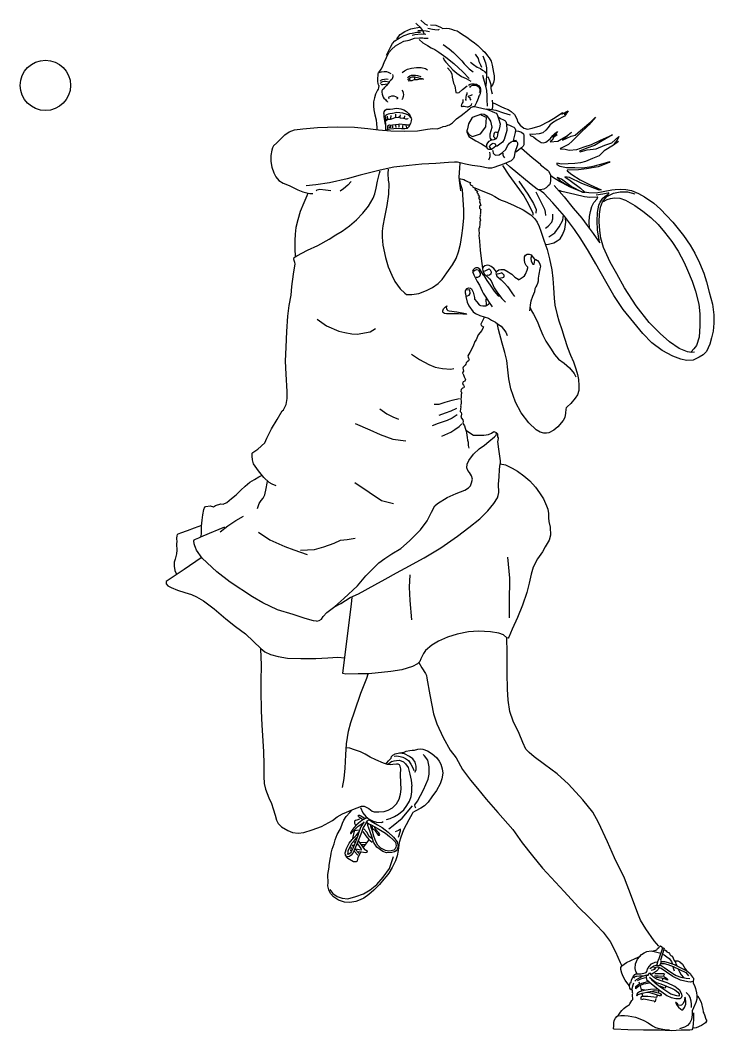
# Model space of a CAD drawing. Header units: millimetres. Extents: x -914 to 118, y 2 to 1506.
import ezdxf

# ---------------------------------------------------------------- set-up
doc = ezdxf.new("R2010")
doc.units = ezdxf.units.MM
doc.layers.add('ceco.net 122', color=7, linetype='Continuous')

msp = doc.modelspace()

# ---------------------------------------------------------------- linework, layer by layer
at = {"layer": 'ceco.net 122'}
msp.add_line((-338.9, 1344.7), (-337.6, 1345), dxfattribs=at)
for points in [[(-317.7, 1505.6), (-311.7, 1500.4), (-307.8, 1498.3)], [(-353.8, 1477.9), (-348.4, 1484.1), (-341.8, 1488.6), (-337.2, 1490.8), (-332.6, 1492.8), (-327.7, 1493.8), (-322.3, 1494.7), (-319.3, 1495.1)], [(-312.7, 1485.5), (-314.9, 1490.4), (-318, 1494.3), (-324.5, 1500.2), (-325, 1501)], [(-322.4, 1490.3), (-314.8, 1490.3), (-310, 1489.7), (-305.1, 1488.8)], [(-307.3, 1493.7), (-300.3, 1492.4), (-296.8, 1491.6), (-291.9, 1491.5), (-290.1, 1492.3)], [(-303.5, 1498.8), (-295.7, 1498.4), (-292.2, 1496.9), (-288.5, 1495), (-284.9, 1493.1), (-279.5, 1493.7), (-275.8, 1493.4), (-272, 1492.1), (-268, 1490.8), (-263.9, 1489.7), (-261, 1487.7), (-257.1, 1485.4), (-249.5, 1480.3), (-242.9, 1475.3), (-238.2, 1471.9), (-233.2, 1467.7), (-228.5, 1463.4), (-225.6, 1460.4), (-222.4, 1458), (-218.6, 1452.6), (-216.1, 1449.4), (-213, 1444.4), (-211.8, 1438.7), (-209.8, 1428), (-208.7, 1422.7), (-208.6, 1417.5), (-209.7, 1413.1), (-211.9, 1408), (-213.1, 1406.4)], [(-380.7, 1427.4), (-379.1, 1429.9), (-377, 1432.5), (-374.9, 1436.3), (-372.3, 1442.6), (-368.9, 1450), (-365.4, 1457.7), (-361.4, 1462.2), (-355.7, 1467.6), (-348.6, 1471.6), (-343, 1474.4), (-335, 1476), (-327.4, 1479.1), (-319.8, 1479.5), (-315, 1479.3), (-312.8, 1478.7), (-307.1, 1478.7)], [(-368.9, 1453.8), (-365.7, 1460.5), (-362.8, 1465.7), (-360, 1470.8), (-356.4, 1475.1), (-349.9, 1479), (-342.9, 1482.9), (-334.1, 1485.8), (-330.9, 1486.5), (-323.9, 1487.6), (-318.5, 1487.6)], [(-310.5, 1484.2), (-317.6, 1484.6), (-326.6, 1483.6), (-330.9, 1482.6)], [(-320.5, 1477), (-314.8, 1472), (-307.8, 1467.9), (-302.7, 1464.7), (-297.1, 1462), (-291.2, 1458), (-280.8, 1450.5), (-268.8, 1441.1), (-255.5, 1428.7), (-245.8, 1418.7)], [(-284.5, 1469.5), (-275.5, 1463), (-269.3, 1457.6), (-263.1, 1451.7), (-257, 1445.3), (-253.3, 1440.5), (-246, 1433.1), (-240.1, 1429)], [(-284.5, 1450.1), (-283, 1446), (-280.7, 1442.9), (-274.7, 1436.7), (-270.3, 1431.7), (-264.5, 1426.7), (-257.3, 1422), (-250.5, 1418.7), (-243.2, 1415.1)], [(-237.2, 1455.2), (-232.7, 1448.8), (-231.4, 1444), (-229, 1439.1), (-227.4, 1435.6)], [(-225.4, 1452.8), (-221.8, 1442.4), (-220.3, 1434.7), (-220, 1425), (-220.7, 1414.4), (-220.9, 1407.4)], [(-362.2, 1425.6), (-365.8, 1428), (-368.5, 1428.9), (-372.3, 1428.9), (-376.9, 1428.1), (-380.2, 1427.3)], [(-345.5, 1428), (-342.4, 1430.4), (-337.9, 1432.7), (-331.8, 1434.1), (-324.2, 1435.2), (-317.5, 1435), (-311.1, 1433.6), (-307.7, 1431.8)], [(-278.1, 1434.7), (-274.1, 1430.4), (-271.8, 1425.8), (-271, 1420.9), (-269.3, 1412), (-267.4, 1407.7), (-265.6, 1398.2), (-263, 1397.3), (-260.7, 1398), (-256, 1402.4), (-248.8, 1407.7)], [(-243.9, 1442.9), (-239.4, 1439.8), (-234.2, 1435.8), (-229.1, 1433.6), (-225.9, 1431.4), (-222.4, 1429.1), (-221.7, 1426.9)], [(-380.3, 1408.5), (-380.9, 1409.4), (-381.4, 1411.2), (-381.9, 1414.6), (-381.8, 1419.4), (-381.4, 1423.5), (-381.3, 1424.8), (-381.3, 1426.2), (-380.7, 1427.4)], [(-378.2, 1414.7), (-376.4, 1416.7), (-374.9, 1417.4), (-372, 1417.9), (-368.5, 1418.1), (-366.4, 1417.9)], [(-377.9, 1411.2), (-377.4, 1412.2), (-376.6, 1413.3), (-375.7, 1414.1), (-374.4, 1414.6), (-372.4, 1414.9), (-370.6, 1414.7), (-368, 1414.2), (-365.6, 1413.7)], [(-360, 1424.6), (-359.5, 1422.6), (-359.5, 1421.4), (-359.8, 1419.9), (-361.2, 1417.4), (-362.9, 1415.9), (-364.8, 1414), (-365.2, 1413.2), (-366.7, 1411.3), (-369.7, 1408), (-372, 1405.3), (-374.1, 1403.2), (-374.9, 1402.3), (-375.9, 1400.4), (-376.1, 1398.4), (-375.4, 1395.3), (-373.9, 1391), (-372.9, 1389.7), (-370.4, 1387.5), (-369.4, 1386.3), (-368, 1385.1), (-367.3, 1384.3), (-367.4, 1383.7)], [(-337.5, 1420.2), (-336.2, 1421.5), (-334, 1422.8), (-331.7, 1423.6), (-329.4, 1424), (-325.7, 1423.9), (-322.9, 1423.3), (-317.7, 1421.6)], [(-337.3, 1416.4), (-335.6, 1418.5), (-334.1, 1419.6), (-332.2, 1420.6), (-330.7, 1421.1), (-329, 1421.3), (-327.3, 1421.3), (-325.5, 1420.9), (-323, 1420.4), (-320.9, 1419.8), (-318.5, 1419.3), (-315.7, 1418.6), (-313.8, 1417.8)], [(-336.9, 1415.4), (-334.5, 1415.8), (-332.2, 1415.7), (-330.6, 1416.1), (-328.7, 1416.7), (-327, 1417.2), (-324.6, 1417.3), (-322.7, 1417.5), (-318.7, 1418.1), (-316.1, 1418.3)], [(-334.5, 1418.9), (-334.5, 1417.5), (-334.4, 1416.7), (-334.1, 1416.3)], [(-326.8, 1417.6), (-326.7, 1418.6), (-326.7, 1419.5), (-327, 1420.7), (-327.2, 1421.1)], [(-226.3, 1423.6), (-222.2, 1409.6), (-220.2, 1400.9), (-219.6, 1393.3), (-219.4, 1387.8), (-219.3, 1377.6)], [(-218.3, 1422), (-215.5, 1415.8), (-213.7, 1409.7), (-213.5, 1404.1), (-212.7, 1399.6), (-211.9, 1395.8)], [(-380.3, 1408.5), (-381, 1405), (-381.3, 1403.1), (-382.4, 1401.3), (-385.3, 1395.6), (-386.9, 1389.9), (-388.1, 1384), (-388.5, 1377.7), (-387.8, 1372), (-386.1, 1365), (-384.4, 1357.2), (-383.8, 1351.3), (-383.5, 1345.7), (-383.6, 1341.8)], [(-377.4, 1410.2), (-376.4, 1409.9), (-374.6, 1409.8), (-370.9, 1410.2), (-367.7, 1410.8)], [(-346.1, 1401.3), (-344.9, 1399.5), (-344.4, 1397.1), (-343.9, 1394.8), (-344, 1391.9), (-344.6, 1390.4), (-345.3, 1388.7), (-346.4, 1387.8)], [(-246.9, 1409.1), (-244.2, 1410.4), (-242.2, 1410.9), (-238.4, 1411), (-234.9, 1410.4), (-232, 1408.6), (-229.7, 1405.5), (-229, 1402.9), (-229, 1399.9), (-229.7, 1396.1), (-230.7, 1394), (-231.3, 1392.4), (-232.4, 1389.2), (-233.4, 1386.8), (-235, 1383), (-237.5, 1378.1), (-238.1, 1377)], [(-244.9, 1405.5), (-243.7, 1407.1), (-242.7, 1407.9), (-241.8, 1408.4), (-240.3, 1408.9), (-239.3, 1409.1), (-238.3, 1409.1), (-236.1, 1409), (-234.1, 1408), (-232.6, 1407.1), (-231, 1405.3), (-230.5, 1403.8), (-230.2, 1402.1), (-230.2, 1399.4), (-230.3, 1398.4), (-230.8, 1397.4)], [(-364.9, 1388.7), (-365.5, 1390.1), (-365.4, 1390.7), (-364.9, 1391.7), (-363.4, 1392.2), (-361, 1392.8), (-358.2, 1392.8), (-355.4, 1392.1), (-353.6, 1391.2), (-352.5, 1390.4), (-352.5, 1389.2), (-353.3, 1388.6), (-354, 1388.3)], [(-255.4, 1387.7), (-255.4, 1385.9), (-255.4, 1383.8), (-256.4, 1381.9), (-257.5, 1380.3), (-258, 1378.3), (-257.8, 1377.5), (-257, 1377), (-256.1, 1377.3), (-255.2, 1377.5), (-253.2, 1377.6), (-251.6, 1377.2), (-248.8, 1376.6), (-247.4, 1376.9), (-246.6, 1377.1), (-245, 1377.9), (-243.7, 1378.9), (-242.6, 1379.8), (-241.8, 1381.5)], [(-249.9, 1385.9), (-250.8, 1387.4), (-250.6, 1389.4), (-250.5, 1391.2), (-249.9, 1393.8), (-249.1, 1395.6), (-248.7, 1397.9)], [(-247.8, 1392.8), (-246.2, 1391.3), (-245.1, 1390.4), (-244.7, 1389.2), (-244.7, 1388.6), (-243.4, 1386.6)], [(-245.5, 1393.7), (-244.3, 1393.5), (-243.1, 1394.2), (-241.1, 1394.9)], [(-211.9, 1386.6), (-211.2, 1380.5), (-211.3, 1377.4), (-211.9, 1373.6), (-212.2, 1373)], [(-372.7, 1366.8), (-372.4, 1369.4), (-371.2, 1371.5), (-369.1, 1373), (-366.9, 1373.2), (-363.4, 1373.2), (-359.5, 1373.6), (-354.8, 1374.6), (-350.5, 1374.4), (-347.6, 1373.6), (-343.3, 1372), (-339.1, 1369.7), (-336, 1366.7), (-333.9, 1363.2), (-332.2, 1360.5)], [(-370.9, 1361.7), (-370, 1364.2), (-368.6, 1365.4), (-366.1, 1366.5), (-363.8, 1367), (-360.1, 1367.2), (-357.5, 1367.9), (-353.7, 1368.6), (-349.3, 1368.2), (-345.4, 1367.7), (-340.1, 1366.5), (-336.7, 1364.6), (-335.3, 1363.3), (-333.2, 1360.7), (-332.3, 1359.7), (-331.8, 1358.7), (-332.1, 1355.8), (-333.4, 1351.8), (-336.2, 1346.6), (-337.6, 1345)], [(-277.1, 1349.5), (-275.3, 1350.1), (-270.9, 1352.8), (-264.7, 1358.6), (-257.8, 1363.8), (-253.4, 1367.1), (-248.5, 1371), (-244.6, 1374.7), (-243.2, 1375.6), (-240.2, 1377), (-237.7, 1377), (-235.3, 1376.6), (-224.9, 1374.1), (-220.3, 1373), (-216, 1371.8), (-211.8, 1369.8), (-208.1, 1368.4), (-205.8, 1367.1), (-204.1, 1365.1), (-202.2, 1359.2), (-200, 1351.4), (-200.3, 1347.9), (-201.4, 1343.3), (-203.2, 1338.1), (-204.2, 1331.8), (-205.7, 1329.2), (-209.3, 1327.4), (-211.7, 1327.1), (-213.1, 1327.9), (-214.4, 1329.5), (-214.7, 1331.6), (-214.5, 1336.3), (-211.8, 1346.3), (-213.6, 1355.4), (-216.4, 1359.9), (-218.8, 1362.3), (-223.5, 1365.3), (-227.8, 1365.9), (-241.5, 1361), (-246.9, 1351.3), (-248.6, 1343.7), (-249.4, 1341), (-249.4, 1339.4), (-246.2, 1332.5), (-236.1, 1326.3), (-227.8, 1321.8), (-219.6, 1316.8)], [(-220.1, 1373.6), (-215, 1373.4), (-206, 1371.8), (-194.8, 1367.8), (-185.1, 1364.7)], [(-211.2, 1383.2), (-205.5, 1380.7), (-198.6, 1377.3), (-193.1, 1374.9), (-188, 1372.7), (-183.4, 1369.5), (-178.5, 1365.2), (-175.2, 1359), (-173.4, 1354.1), (-169.8, 1349.3), (-164.7, 1345.1), (-158.9, 1343.4), (-152.3, 1344.7), (-140.2, 1348.6), (-127.9, 1354.9), (-118, 1360.9), (-106.9, 1368), (-108.2, 1365.9), (-98.5, 1370.8), (-100.7, 1367.9), (-104.4, 1366), (-103.2, 1365.9), (-101.1, 1366.7), (-104.1, 1363), (-115.6, 1356.8), (-121.9, 1352.8), (-125.8, 1349.4), (-128.4, 1346.1), (-132, 1342), (-136.5, 1338.2), (-141.7, 1336.3), (-151.3, 1335.4), (-155.7, 1335.8), (-155, 1334.2), (-150.2, 1332), (-146.4, 1328.4), (-141.8, 1325.8), (-138.5, 1323.8), (-135.4, 1323.3), (-131.9, 1324.2), (-125.2, 1329.2), (-121.6, 1333.9), (-118.2, 1336.9), (-114.4, 1339.8), (-119.2, 1333.7), (-121.3, 1331.5), (-115.1, 1334.8), (-119.8, 1331.7), (-122.5, 1327.3), (-124.6, 1325.2), (-125.1, 1324.5), (-113.7, 1325.5), (-108.8, 1328.8), (-101, 1333.2), (-93.4, 1339.1), (-98.3, 1334.4), (-104.8, 1328.7), (-106.8, 1327.3), (-94, 1333.2), (-88, 1334.7), (-80.1, 1341.5), (-64.6, 1354.5), (-57.8, 1361.5), (-67.7, 1349.9), (-82.2, 1336.2), (-92.5, 1325.5), (-98.2, 1320.4), (-109, 1315.3), (-110.4, 1314), (-103.1, 1313.6), (-97.1, 1312.1), (-85.6, 1313.4), (-74.6, 1316.9), (-63.6, 1320.4), (-50.2, 1327.2), (-32.4, 1335), (-47.7, 1326.3), (-59.5, 1319.2), (-70.7, 1315.3), (-81.6, 1310.9), (-80.8, 1309.5), (-70.4, 1312.5), (-56.7, 1314.2), (-44.2, 1319.4), (-33.4, 1323.3), (-23.2, 1332.3), (-25.8, 1327.2), (-30.1, 1321.7), (-23.7, 1325), (-31, 1319.5), (-44.9, 1311.3), (-52.5, 1304), (-62.4, 1299.8), (-72.9, 1295.3), (-80, 1293.3), (-88.4, 1292.2), (-98.5, 1291.7), (-108.3, 1291.3), (-115.3, 1292.6), (-115.3, 1290.8), (-110.8, 1288.4), (-101.2, 1286.6), (-88.5, 1286.4), (-77.1, 1286.1), (-63.3, 1287.7), (-49.8, 1291.5), (-36.6, 1295.2), (-37.4, 1293.9), (-53.9, 1287.2), (-71.4, 1284.4), (-83.3, 1283), (-99.8, 1282.6), (-100, 1281.2), (-93.1, 1275.9), (-80.9, 1268.1), (-65.9, 1260.6), (-49.6, 1253.2), (-52.2, 1252.9), (-78.4, 1262.5), (-96.8, 1271.4), (-103.5, 1272.7), (-95.4, 1267.2), (-80.2, 1255.6), (-73.3, 1249.2), (-76.6, 1249.1), (-93.9, 1258), (-108.3, 1268.9), (-115.1, 1271.3), (-109.6, 1266.1), (-97, 1258.8), (-98, 1258.8), (-111.3, 1265.4), (-121.7, 1272.1), (-124.7, 1274.5)], [(-372.7, 1366.8), (-372.8, 1362.4), (-372.1, 1355.6), (-371.2, 1350.6)], [(-371.3, 1360.7), (-371.1, 1356.6), (-370.3, 1349.7), (-370.4, 1344.3), (-370.6, 1342.4)], [(-370.4, 1361.3), (-369.9, 1356.6)], [(-370, 1356.6), (-368.9, 1356.1), (-368.4, 1356.4), (-368.1, 1357.3), (-367.8, 1358.3), (-363.2, 1358.5), (-362.7, 1358.9), (-361.2, 1358.8), (-355.9, 1360.6), (-351.3, 1361.1), (-349.6, 1362.3), (-348.9, 1361.9), (-348.9, 1360.5), (-344.3, 1359.6), (-343.6, 1360.1), (-343, 1359.8), (-340.5, 1358.8), (-338.2, 1358.8), (-337.3, 1359.3), (-336.5, 1358.8)], [(-367.9, 1363), (-367.6, 1358.4)], [(-362.7, 1364), (-362.8, 1359.2)], [(-355.6, 1365.7), (-355.8, 1361.8), (-355.5, 1361.1)], [(-348.8, 1365), (-349.2, 1362.5)], [(-342.4, 1363.5), (-342.9, 1359.8)], [(-248.7, 1339.4), (-246.2, 1335.3), (-240.9, 1332.5), (-228.8, 1336.7), (-220.9, 1346.9), (-220.3, 1360.6), (-228, 1364.4)], [(-202.7, 1362), (-199.1, 1359.4), (-195, 1357.5), (-192.6, 1356.3), (-191.3, 1354.8), (-190.2, 1351.6), (-189.9, 1341.5), (-193.6, 1328), (-196.1, 1324.3), (-204.2, 1318.3), (-206.2, 1318), (-211.2, 1314.1), (-212.8, 1313.1), (-216.6, 1313.3), (-218.8, 1314.3), (-219.7, 1317.1), (-219.6, 1320.6), (-218.3, 1323.1), (-215.9, 1325.6), (-212.9, 1327.7)], [(-537.4, 1318.6), (-532.1, 1323), (-527.1, 1328.1), (-520.4, 1335), (-513.7, 1339.3), (-506.1, 1342.2), (-493.4, 1344.1), (-471.7, 1345.8), (-441.8, 1346.8), (-416.8, 1346.3), (-396.9, 1344.5), (-380.9, 1342.4), (-362.7, 1341.2), (-342.3, 1340.4), (-322.6, 1341), (-307.8, 1343.2), (-300, 1344.5), (-293.8, 1344.1), (-289.3, 1345.4), (-284.8, 1347.5), (-280.7, 1347.8), (-277.1, 1349.5)], [(-369.7, 1341.9), (-367.7, 1342.9), (-364.2, 1343.9), (-358.2, 1344.6), (-350.7, 1344.8), (-346.6, 1344.6), (-341.6, 1344.4), (-338.9, 1344.7)], [(-367.1, 1344.1), (-366.8, 1347.2), (-366.8, 1348.6), (-366.3, 1349.6), (-365.5, 1349.4), (-364.4, 1349.7), (-362.5, 1349.6), (-360, 1349.8), (-355.5, 1350.4), (-351.2, 1350.7), (-350.2, 1350.4), (-349.9, 1351.2), (-345.8, 1350.8), (-345.4, 1349.9), (-345.1, 1349.3), (-344, 1350.3), (-340.5, 1350.3), (-339.8, 1349.1), (-338.8, 1349.8), (-337.3, 1350.1), (-335.7, 1349.8), (-334.9, 1349)], [(-365.1, 1347.6), (-365, 1345.4)], [(-363, 1348.2), (-362.9, 1345.2)], [(-360, 1348.5), (-359.8, 1345.2)], [(-355.7, 1349.3), (-355.3, 1345.9)], [(-350.5, 1349.4), (-350.4, 1346.4)], [(-345.1, 1348.5), (-345, 1345.5)], [(-339.6, 1348.1), (-339.4, 1345.4)], [(-203.1, 1337.3), (-204.8, 1338.5), (-206.2, 1338.9), (-207.5, 1338.4), (-208.8, 1337.7), (-209.3, 1336.2), (-209.8, 1332.6), (-208, 1331.2), (-205.7, 1329.2)], [(-190.2, 1351.1), (-185.9, 1349.2), (-181.9, 1347.6), (-179.4, 1346.4), (-177.8, 1344.7), (-177, 1342.3), (-177.4, 1338.5), (-179.9, 1328.7), (-180.5, 1325.8)], [(-177.1, 1341.1), (-172.7, 1340.3), (-168.2, 1339), (-165.2, 1336.7), (-164.7, 1334.4), (-164.7, 1320), (-165.3, 1318), (-168, 1315.5), (-176.2, 1309.3)], [(-211, 1312.4), (-210.9, 1310.5), (-210.1, 1307.7), (-208.2, 1305.6), (-206.2, 1304.8), (-201.4, 1305.4), (-196.2, 1308.6), (-191.2, 1313.2), (-188.7, 1318.4), (-185.8, 1322.7), (-183.4, 1324.8), (-181.1, 1325.8), (-178.1, 1325.8), (-175.2, 1325.2), (-173.9, 1323.3), (-173.9, 1320.3), (-177.7, 1308.9), (-178.7, 1302.4), (-180, 1299.7), (-183.6, 1296.4), (-194, 1291.9), (-209, 1286.6), (-212.7, 1285.5), (-217.7, 1285.5), (-229.3, 1287.8), (-241.4, 1289.3), (-251.5, 1291.4), (-263.3, 1294.3), (-267.6, 1294.3)], [(-179.4, 1326.4), (-178.3, 1326.8), (-175.3, 1327.3)], [(-537.4, 1318.6), (-538.7, 1315.5), (-539.8, 1312.3), (-541.3, 1304.3), (-541.4, 1295.4), (-539.7, 1286.9), (-536.9, 1278.5), (-533.7, 1272.5), (-529.5, 1267.1), (-522.8, 1263.1), (-513.9, 1259.4), (-500.9, 1253.4), (-493.5, 1250.1), (-485.8, 1248.2), (-482.9, 1247.7), (-478.6, 1247.7)], [(-215.7, 1309.4), (-215.3, 1306.3), (-215, 1302.3), (-216.7, 1298.1), (-217.3, 1297.1)], [(-212.8, 1313.1), (-214.5, 1316), (-215.5, 1317.7), (-214.5, 1319.6), (-212.1, 1321.5), (-210, 1322.4), (-207.4, 1321.6), (-206.8, 1320.4), (-206.2, 1318)], [(-167.8, 1315.3), (-151.9, 1301.3), (-150, 1299.6), (-139.9, 1291.4), (-139.7, 1290.6), (-129.5, 1282.4), (-127.7, 1280.8), (-126, 1277.5), (-124.8, 1274.9), (-124.8, 1266.9), (-125.2, 1263.1), (-126.5, 1260.8), (-128.1, 1259), (-131.1, 1256), (-134.9, 1254), (-140.2, 1253.1), (-143, 1253), (-144.9, 1254.1), (-153.6, 1261.1), (-184.8, 1287.1), (-191.5, 1292.6)], [(-267.6, 1294.3), (-276.5, 1293.9), (-295.7, 1292.5), (-316.5, 1291.6), (-335.3, 1289.4), (-357.9, 1287), (-378.3, 1282.5), (-408.2, 1275.1), (-427.5, 1269.6), (-453.9, 1263.7), (-474.1, 1260.8), (-488.8, 1259.3)], [(-195.8, 1307.6), (-195.6, 1305.3), (-194.7, 1302.9), (-193.5, 1301)], [(-507.1, 1150.3), (-506.4, 1152.3), (-505, 1153.5), (-502.6, 1155), (-486.6, 1163.5), (-471.3, 1170.1), (-454.5, 1179.5), (-444.3, 1186.1), (-434.8, 1191.5), (-423.9, 1199.5), (-413.7, 1208.6), (-404.3, 1218.4), (-395.8, 1228.8), (-389, 1240.6), (-386.2, 1247), (-384.3, 1255.5), (-382.4, 1266.1), (-379.4, 1277.8), (-378.3, 1281.2)], [(-366.4, 1283.9), (-367, 1277.3), (-366.4, 1267.6), (-365.7, 1262.4), (-366.2, 1246.8), (-368.3, 1229.9), (-372.2, 1212.4), (-374.6, 1199.6), (-375.6, 1191.7), (-375.5, 1182.6), (-374.2, 1171), (-370.6, 1152.3), (-366.6, 1138.6), (-360.8, 1126), (-356.7, 1116.6), (-348.5, 1105.7), (-341.8, 1099.6), (-339, 1097.4), (-338.2, 1097.3), (-331.4, 1097.3), (-320.7, 1098.9), (-309.5, 1103.3), (-300.4, 1107.7), (-292, 1113.7), (-286.2, 1119.6), (-279.1, 1129.4), (-270.6, 1141.4), (-265.3, 1151.1), (-261.6, 1160.9), (-258.8, 1172.5), (-256.6, 1185.4), (-255.5, 1196.2), (-253.7, 1211.4), (-253.8, 1223.6), (-254.7, 1238.5), (-255.9, 1253.3), (-258.1, 1260.8), (-259.9, 1267.4), (-260.3, 1270.1)], [(-258.5, 1251.6), (-259.4, 1259.6), (-260.5, 1267.2), (-260.9, 1272), (-260, 1285.3), (-259.3, 1293.3)], [(-196.1, 1289.5), (-187.1, 1275), (-174.8, 1258.6), (-164.5, 1244.2), (-157.9, 1232.8), (-154.6, 1225.2), (-151.3, 1219), (-151.1, 1215.7)], [(-421.5, 1265.7), (-426.6, 1259.9), (-432.8, 1254.5), (-437.9, 1251.3)], [(-260.3, 1270.1), (-253.7, 1268.3), (-251.6, 1267.1), (-247.3, 1265.2), (-243.4, 1263.9), (-245, 1262.4), (-244, 1260.5), (-242.1, 1259.7), (-241.1, 1259), (-240.6, 1257.3), (-239, 1256.5), (-237.8, 1256.7), (-237.6, 1255.2), (-237.1, 1253.5), (-235.2, 1252.1), (-232.9, 1250.5), (-234.4, 1249.2), (-233, 1247.9), (-232.6, 1247.3), (-232.8, 1245.5), (-231.5, 1245.1), (-231.5, 1243.2), (-230.2, 1242), (-231.6, 1241.5), (-231.3, 1239.6), (-230.2, 1239.3), (-230.3, 1237.6), (-230, 1236.4), (-230.4, 1235.2), (-230.4, 1234.3), (-229.4, 1233.7), (-229.3, 1232.6), (-228.6, 1230), (-229.5, 1229.8), (-230.5, 1228.8), (-230.3, 1226), (-229.4, 1224.8), (-228.5, 1223.7), (-229.2, 1222.3), (-229, 1220.9), (-228.9, 1219), (-229, 1217.8), (-229.4, 1217), (-228.8, 1216.1), (-229.4, 1214.6), (-229.9, 1211.4), (-229.2, 1208.1), (-229.9, 1205.6), (-229.9, 1202.6), (-230.3, 1196.8), (-231.5, 1195.9), (-231.5, 1191.9), (-231, 1189), (-231.5, 1184.3), (-231.2, 1182.1), (-230.2, 1170.3), (-229.6, 1163.4), (-228.3, 1151.2), (-226, 1136.1)], [(-172.1, 1266), (-158.8, 1246.8), (-150.3, 1232.8), (-146.3, 1223.7), (-146.7, 1218.2)], [(-473.7, 1251.6), (-472.2, 1253.1), (-468.2, 1254), (-459.7, 1253.4), (-452, 1252.2)], [(-237.7, 1256.1), (-231.6, 1253.9), (-213.3, 1246.2), (-207.5, 1243.1), (-201.3, 1239.5), (-198.3, 1238), (-192.3, 1235.6), (-180.1, 1230.3), (-165.3, 1223.5), (-154.3, 1216.1), (-148.1, 1210.2), (-144.9, 1205), (-141.9, 1198.5), (-139.2, 1191.6), (-134.8, 1178.4), (-130, 1164.2), (-126.2, 1150.3), (-122.8, 1134), (-121.5, 1121.2), (-120.5, 1107.4), (-119.6, 1092.1), (-118.4, 1081.7), (-114.9, 1067), (-112.3, 1058), (-108.2, 1045.5), (-104.4, 1034), (-99.3, 1018.5), (-94.9, 1007.2), (-90.7, 997.1), (-87.3, 986.6), (-84.5, 978.5), (-83.2, 971.1), (-82.5, 962), (-82.9, 954.6), (-84.5, 948.3), (-88.1, 942.9), (-94.6, 935), (-100, 930.2), (-101.5, 928.9), (-101.8, 926.9), (-102.7, 920.9), (-103.5, 914.5), (-106, 909.8), (-114, 900.6), (-119.9, 895.5), (-127.3, 891.4), (-130.7, 890.9), (-134.6, 890.8), (-140.2, 892.3), (-146.2, 895.9), (-157.3, 906.3), (-168.4, 921.2), (-177, 937.4), (-183.7, 957), (-186.8, 971.8), (-188.3, 985.2), (-189.9, 999.3), (-192.8, 1011.3), (-196.8, 1025.1), (-202.1, 1045.1), (-203.6, 1053)], [(-146.8, 1250), (-140, 1237.2), (-133.7, 1224.2), (-132.9, 1220.1), (-132.3, 1215.1)], [(-98, 1258.8), (-87.7, 1254.2), (-78.9, 1250.9), (-67.9, 1249), (-57, 1248.6), (-46.5, 1250.5), (-33.7, 1253), (-28.7, 1253.8), (-21.3, 1254.3), (-12.6, 1253.8), (-4.4, 1252), (6, 1247.8), (15.3, 1242.9), (29.2, 1233.4), (39, 1224.2), (48, 1214.8), (57.2, 1205.1), (67.4, 1192.6), (73.2, 1185.1), (83.2, 1170.9), (90.1, 1158.8), (96.9, 1144.7), (103.6, 1129.1), (107.3, 1116.2), (111.6, 1100.9), (116.2, 1083), (118.1, 1067.3), (118.2, 1054.5), (117.2, 1043), (114.6, 1032.7), (112.3, 1023.7), (107.5, 1012.7), (102.5, 1007.8), (96.5, 1003.9), (87.4, 999.9), (77.6, 999.2), (69.3, 1001), (57.1, 1005.4), (41.2, 1014.1), (26.1, 1025.6), (12.5, 1039.2), (-0.8, 1055.6), (-16.8, 1075.2), (-30.4, 1095.9), (-42.3, 1116.6), (-57.5, 1142.9), (-68.2, 1161.7), (-79.6, 1180.3), (-89.2, 1194), (-104, 1213.9), (-121.4, 1233.9), (-134.8, 1248), (-141.6, 1253)], [(-119.3, 1259.8), (-104.5, 1242.7), (-91.1, 1226.1), (-78.4, 1210.8), (-70.3, 1200.3), (-61.4, 1188), (-53.4, 1176.6), (-51.6, 1174.5), (-52.4, 1178.2), (-54.8, 1193.5), (-55.5, 1206.7), (-55.1, 1219.5), (-53, 1230.2), (-50.8, 1235), (-46.9, 1241), (-44.2, 1243.1), (-39, 1246.8), (-37.8, 1247.5), (-37.8, 1248.7), (-39.6, 1248.3), (-47.1, 1246.8), (-56.7, 1245.3)], [(-67, 1196.3), (-67.3, 1205), (-66.8, 1213.7), (-65.4, 1221.1), (-63.3, 1228.2), (-60.4, 1234.2), (-55.6, 1240), (-54.4, 1242), (-55.2, 1242.2), (-66.4, 1241.8), (-74.4, 1242.6), (-88.5, 1246.2), (-107.9, 1250.9), (-112, 1252.2), (-112.4, 1251.9)], [(-51.3, 1192.5), (-52.5, 1205.6), (-51.8, 1217), (-50.3, 1227.4), (-47.4, 1235.5), (-40.9, 1243), (-31, 1248.4), (-21.1, 1250.4), (-10.3, 1250.1), (0.7, 1247.1)], [(-485.9, 1248.1), (-487.7, 1244.3), (-492.1, 1233.8), (-497.3, 1220.8), (-501.1, 1208.7), (-503.8, 1197.2), (-505, 1187.3), (-505.5, 1177.9), (-505.2, 1164.8), (-505, 1154.4)], [(-45.8, 1235.6), (-40.4, 1238.7), (-35.7, 1240.1), (-29.6, 1241.3), (-21.6, 1240.8), (-13.1, 1237.9), (0.8, 1230), (12.6, 1221.5), (24.6, 1212.1), (35.2, 1201.6), (44.8, 1190.1), (56, 1176.4), (65.2, 1161.9)], [(-133, 1171.8), (-127.8, 1172.2), (-120, 1174.4), (-115, 1177.2), (-110.4, 1180.4), (-106.9, 1186.1), (-103.3, 1194.8), (-101.8, 1205.2), (-102.4, 1211.7)], [(-132.2, 1196), (-128.1, 1199.3), (-123.1, 1205.1), (-121.4, 1209.9), (-121.3, 1216.7)], [(-127.4, 1183.3), (-118.3, 1189), (-112, 1198), (-106.5, 1208), (-105.7, 1215.8)], [(89.7, 1011.6), (84.9, 1011.2), (78.9, 1012.2), (66.9, 1017.1), (52.1, 1027), (38.3, 1039.4), (22.2, 1055.8), (2.6, 1080.7), (-14.5, 1107.5), (-26.2, 1128.4), (-35.8, 1145.6), (-46, 1167.1), (-49.7, 1181.4), (-51.3, 1192.5)], [(65.2, 1161.9), (73.9, 1145.2), (79, 1133.4), (85.9, 1117), (90.9, 1102.2)], [(-533.2, 812.9), (-539.1, 815.1), (-543.4, 817.5), (-551.5, 825), (-559.4, 834.8), (-566.9, 845.5), (-568.7, 851.4), (-569.1, 856.9), (-568.9, 861.1), (-567.9, 862.5), (-560.6, 867.4), (-549.9, 876.9), (-547.1, 883.5), (-540.2, 897.3), (-531.5, 911.5), (-524.4, 924.3), (-522.5, 925.9), (-518.5, 933.7), (-516.8, 942.5), (-516.9, 953.1), (-518.5, 978.9), (-519.1, 998.3), (-518.4, 1019.2), (-517.4, 1042.4), (-516.1, 1065.2), (-514.1, 1081), (-511.1, 1096.5), (-509.8, 1109.2), (-507.2, 1127.7), (-505.1, 1143.1), (-505.3, 1145.2), (-506.6, 1147.9), (-507.1, 1150.3)], [(-171.7, 1119.6), (-168.4, 1121.8), (-165.7, 1123.6), (-163.7, 1125.4), (-162, 1127.7), (-159.6, 1133.4), (-158.8, 1137.1), (-158.8, 1138), (-161.1, 1140.8), (-162.9, 1144.7), (-163.5, 1149.2), (-163.4, 1153.5), (-162.3, 1155.9), (-159.8, 1157.3), (-156.7, 1157.6), (-153.4, 1156.3), (-150.6, 1152.6), (-148.7, 1150.1), (-146.9, 1149.5), (-144.1, 1147.9), (-141.7, 1144.8), (-140.6, 1142.6), (-139.9, 1139.7), (-140.9, 1135.4), (-142.2, 1127.7), (-143.1, 1121.6), (-143.3, 1117.4), (-144.1, 1113.8), (-145.4, 1111.5), (-146.8, 1108.6), (-148.1, 1105.9), (-148.5, 1101.3), (-151.5, 1094.6), (-153.9, 1087.5), (-155.3, 1082.2), (-155.8, 1077.3), (-156, 1073.2)], [(-153.3, 1154.3), (-154, 1151.4), (-153.4, 1146.9), (-151.1, 1142.3), (-149.4, 1142.5), (-148.3, 1148.5)], [(-224.2, 1125.5), (-227, 1129.9), (-228.6, 1132.8), (-230.2, 1134.9), (-233.1, 1136.9), (-236, 1137.1), (-238.1, 1136), (-240, 1134.3), (-240.9, 1131.7), (-239.1, 1126.5), (-233.8, 1116.9), (-230.6, 1111.2), (-226.8, 1102.5), (-225.3, 1099.4), (-221.3, 1093.5), (-216.1, 1085.6), (-211.9, 1079.2)], [(-239.7, 1131.9), (-238.1, 1133), (-234.8, 1134.5), (-232.4, 1134.3), (-231.8, 1134.1)], [(-231.8, 1134.1), (-229.4, 1128.8), (-229.4, 1126.9), (-230.5, 1124.2), (-233.4, 1122.8), (-235.6, 1122.6)], [(-205.3, 1131.2), (-209, 1136.2), (-213.4, 1139.3), (-216, 1140.7), (-219.3, 1141), (-222.6, 1140.1), (-224.9, 1137.9), (-226.2, 1135.8), (-225.6, 1132.5), (-223.5, 1128.3), (-219.9, 1125), (-215.7, 1120.9), (-213.2, 1117.7), (-208.6, 1107.2), (-203.8, 1100), (-197.1, 1091.2), (-192, 1086)], [(-223.9, 1132.1), (-222, 1132.6), (-219.2, 1134.3), (-215.9, 1135.4), (-214.5, 1134.2), (-213.3, 1130.9), (-213.6, 1127.8), (-216.4, 1125.7), (-218.9, 1126)], [(-205.3, 1131.2), (-206.3, 1129), (-204.5, 1124.5), (-198.3, 1119.1), (-193.3, 1114.4), (-188.9, 1109.4), (-186.6, 1105.7), (-181.3, 1098.5), (-178.2, 1094.6)], [(-205.3, 1131.2), (-203.9, 1132.5), (-202, 1133.9), (-199, 1134.4), (-193.6, 1134.6), (-187.8, 1131.2), (-184.8, 1129.2), (-182.4, 1127.8), (-177.8, 1123.2), (-172.9, 1120.1), (-171.8, 1118.6)], [(-199.1, 1122.1), (-196, 1122.7), (-194.5, 1123.3), (-193.6, 1124.5), (-193.7, 1126.2), (-197.1, 1129.5), (-198.5, 1128.9), (-201.6, 1128.3), (-204, 1127.5)], [(-224.2, 1125.5), (-219.4, 1118.3), (-214.7, 1111.3), (-208.6, 1102.5), (-202.5, 1095.2), (-200.9, 1095.4)], [(-251.3, 1098.9), (-251.2, 1103.3), (-250.6, 1105.1), (-249.2, 1106.4), (-246.3, 1107.3), (-243.8, 1106.9), (-242.3, 1105.8), (-240, 1101), (-238.2, 1092.7), (-237.9, 1090.6), (-234.4, 1086.4), (-230.8, 1082.1), (-229.1, 1081), (-225.6, 1080.5), (-221.3, 1080.5), (-220.2, 1081.2), (-220.4, 1091)], [(-251.3, 1098.9), (-250.9, 1094.2), (-249, 1085.9), (-246.3, 1080.7), (-239.9, 1071.8), (-236.7, 1068.9), (-229.8, 1066.3), (-217.1, 1062), (-212.5, 1059.4), (-206.9, 1056.2), (-203.8, 1053.6), (-198.5, 1050.2)], [(-250.4, 1095.1), (-248.5, 1095.4), (-245.7, 1096.4), (-244.5, 1098.7), (-244.7, 1103.9), (-246, 1104.1), (-250.4, 1103.7)], [(90.9, 1102.2), (95.9, 1083.2), (97.5, 1068.5), (97.7, 1051), (96.7, 1033.8), (92.6, 1021.7), (88.7, 1016.3), (84.4, 1012.2)], [(-220.2, 1081.2), (-216.9, 1083.1), (-215.5, 1084.6)], [(-279.2, 1080.7), (-279.9, 1079.1), (-280, 1078.4), (-279.8, 1076.8), (-279, 1075.2), (-277.6, 1073.8), (-275.5, 1073.2), (-264.4, 1071.4), (-251.4, 1068.9), (-249.5, 1068.5), (-249.8, 1068), (-255.5, 1068.3), (-261.8, 1068.5), (-269.9, 1068.8), (-277.1, 1068.6), (-279.8, 1068.6), (-282.4, 1069.2), (-284.2, 1070.2), (-285, 1071.3), (-285, 1073.1), (-283.9, 1075.9), (-281.8, 1078.5), (-279.2, 1080.7)], [(-155.6, 1078.8), (-153.2, 1073.2), (-150, 1068), (-144.8, 1057.9), (-140.4, 1046.2), (-136.2, 1036.7), (-131.6, 1027.8), (-125, 1017.6), (-119, 1008.1), (-113.1, 1001.2), (-104.4, 995.1), (-96.8, 988.2), (-89.8, 979.7), (-87.1, 975.1)], [(-472, 1060.8), (-458.1, 1050.7), (-440.1, 1042.8), (-431, 1040.6), (-420.6, 1039)], [(-223.2, 1064), (-228.4, 1053.1), (-228, 1051.5), (-224.8, 1049.2), (-225.2, 1048.5), (-226.9, 1043.7), (-232.3, 1037.5), (-235.3, 1030), (-237.6, 1027.6), (-240.2, 1020.5), (-244.9, 1010.9), (-247.8, 1006), (-247.6, 1004.2), (-246.9, 1002.6), (-246, 1000.6), (-246.9, 998.7), (-249.1, 997.3), (-250.5, 995.7), (-250.7, 993.9), (-252, 992.3), (-254.8, 989.3), (-255.5, 987.6), (-255, 985.7), (-254.5, 983.1), (-255.1, 981.8), (-255.9, 980.4), (-255.1, 979.7), (-254.3, 978), (-253.6, 975.1), (-251.5, 970.7), (-252.3, 968.6), (-255, 967.2), (-255.5, 966.2), (-255.7, 964.3), (-254.5, 962.3), (-253.3, 960.3), (-253.9, 958.7), (-255.7, 958), (-257.6, 956), (-258.4, 952.8), (-257.4, 952), (-257.3, 950.2), (-257.9, 948.5), (-257.6, 944.9), (-258.2, 941.4), (-257.9, 938.5), (-257.7, 935.6), (-258.5, 933.2), (-258.8, 931.7), (-258.1, 930.1), (-258.8, 927.1), (-259.2, 923.1), (-257.7, 921.8), (-257.1, 919.9), (-257.8, 916.5), (-258.3, 914.7), (-257.2, 913.5), (-255.5, 911.1), (-254.8, 908.6), (-255.2, 906.5), (-254.7, 904.7), (-252.7, 902.1), (-251.9, 898.7), (-250.7, 895.3), (-239.6, 888), (-224, 888.3), (-216.9, 889.1), (-212.7, 891.2), (-209.1, 893.6), (-205.6, 892.1), (-203.6, 890.2), (-203.8, 885.5), (-202.8, 884), (-203, 879.6), (-203.5, 878.7), (-202.2, 867.3), (-199.9, 850), (-199.6, 845.6), (-191.6, 843.9), (-182, 839.2), (-174.2, 834.4), (-164.6, 827.5), (-155.5, 820), (-147.4, 810.7), (-141.1, 802.2), (-135.1, 793.2), (-130.7, 783.1), (-128.8, 777.7), (-127.9, 771.7), (-127.6, 764.8)], [(-420.6, 1039), (-412.6, 1038.2), (-393.1, 1041.7), (-385.5, 1046.6)], [(-198.5, 1050.2), (-191.5, 1041.5), (-189.5, 1036.4)], [(-332, 1008.5), (-319.7, 1000.8), (-306, 993.2), (-296.6, 989.5), (-285.5, 987.1), (-273.1, 986.2), (-268.9, 987.1)], [(-260.3, 941.9), (-271.5, 939.7), (-282.2, 936.6), (-291.3, 933.6), (-298, 933.6)], [(-379, 927.3), (-368.7, 920), (-359.7, 915.5), (-350.9, 911.7)], [(-264, 918.2), (-271, 913.2), (-278.9, 910), (-291.9, 905.6), (-300.8, 902.1)], [(-264.9, 927.6), (-273.1, 923.9), (-281.7, 920.9), (-291, 917.2)], [(-415.7, 905.4), (-393.8, 896.2), (-378.4, 888.9), (-359.4, 882), (-340.3, 879.4)], [(-286.8, 886.8), (-273.4, 892.3), (-267.3, 896.3), (-260.7, 901.1), (-256.7, 904.7)], [(-412.2, 663.7), (-399.7, 678.8), (-387.9, 690.7), (-380.3, 698.2), (-371.3, 704.5), (-361, 711.6), (-347.8, 719.5), (-334.5, 730.6), (-318.2, 747.4), (-308.5, 760.6), (-301.9, 773.6), (-297.2, 783.1), (-293.2, 786.4), (-278.7, 795.4), (-265.1, 801.1), (-252.6, 806.4), (-247.1, 809.8), (-243.8, 812.8), (-242.4, 817), (-241.1, 822.6), (-242.4, 827.3), (-245.4, 832.7), (-248, 835.4), (-249.4, 839.5), (-248.9, 844.7), (-246.4, 850.3), (-239.5, 859.7), (-230.8, 867.9), (-223.1, 873.3), (-216.5, 878.6), (-208, 885.5), (-205.8, 888.3), (-205.4, 890.2), (-206.4, 891)], [(-250.7, 895.3), (-250.1, 891.3), (-248.9, 884.4), (-248.2, 880.7), (-247.4, 877.7), (-247.5, 872.6), (-246.3, 868.5)], [(-446.6, 632.6), (-437.1, 637.6), (-423.2, 646.5), (-410.7, 651.7), (-386.3, 665.2), (-371.1, 673.8), (-354.2, 683.1), (-341, 690.2), (-312.9, 705.6), (-288.1, 720.5), (-263.3, 737.6), (-246.4, 750.5), (-229.9, 763.4), (-218, 775.7), (-209.3, 786.6), (-203.9, 795), (-202.7, 798.5), (-202, 802.8), (-202.3, 815.2), (-201.3, 826.1), (-200.6, 836.8), (-199.6, 845.6)], [(-473.3, 611.4), (-477.8, 611.9), (-490, 615), (-507.9, 621.1), (-531.1, 628.2), (-553.1, 638.4), (-568.7, 647.3), (-601.8, 669.2), (-621.4, 684.6), (-643.5, 704.8), (-651.6, 716.7), (-653.2, 721), (-654.2, 723.4), (-655.5, 726.5), (-655.9, 730.9), (-655.1, 732.5), (-653.5, 733.5), (-648.5, 735.2), (-645.3, 736.9), (-644.4, 740.7), (-644.2, 752.7), (-643.5, 761.5), (-642.4, 769.3), (-640.7, 777.5), (-639.3, 781.3), (-638, 782.1), (-631.5, 782.8), (-626.3, 781.3), (-623.4, 783.2), (-615.5, 785.9), (-612, 785.6), (-606.5, 788.1), (-599.5, 793.6), (-593, 799.5), (-586, 806.3), (-579.5, 812.4), (-572.3, 818), (-565.6, 822.3), (-558.8, 826), (-555.1, 827.9), (-554.4, 828.4)], [(-561.2, 778.9), (-558.6, 786.6), (-555.7, 790.8), (-552.5, 794.5), (-550.3, 799.1), (-548, 808.7), (-546.4, 816.4), (-546.2, 819.8)], [(-415.9, 817.4), (-394.6, 803.3), (-376.3, 790.9), (-358.7, 786.2)], [(-616.7, 744), (-605.3, 753), (-593.2, 761), (-581.9, 767.5)], [(-644.4, 753.8), (-655.1, 749.5), (-665.7, 745.5), (-675.7, 742), (-680.8, 740.1), (-681.2, 738.4), (-681.6, 734.9), (-681.4, 733.4), (-681.1, 730.4), (-681.6, 725.8), (-680.9, 716.7), (-681.8, 711.5), (-683.7, 703.6), (-685, 699), (-685.1, 693), (-683.9, 686.7), (-681.5, 681.3)], [(-127.6, 764.8), (-127.3, 759.5), (-125.1, 751.3), (-125, 739.3), (-127, 732), (-132.6, 722), (-136.9, 714.3), (-144.4, 703.8), (-150.4, 691.8), (-153.5, 681), (-156.4, 667.6), (-160, 654.1), (-166.7, 635.1), (-174.2, 616.7), (-181.8, 599.4), (-186.8, 587.6), (-188.1, 585.8), (-189.7, 586.4), (-194.6, 590.9), (-201.8, 593.5), (-214.1, 595.6), (-231.8, 596.5), (-246.7, 595.3), (-263.7, 592.1), (-278.1, 587.3), (-291.6, 581.5), (-301.3, 575.6), (-311, 567.5), (-314, 563.1), (-317.8, 555.4), (-319.6, 551.3), (-322.8, 547.9), (-330.3, 543.6), (-346.4, 539), (-362.5, 536.6), (-395.1, 533), (-411, 532.8), (-429.4, 532.4), (-433.8, 533.6), (-420.9, 637.2), (-420, 646.6)], [(-645.3, 736.9), (-632.3, 742.4), (-618.1, 748.2), (-609.5, 751.8)], [(-559.6, 743.8), (-542.8, 732.2), (-520.2, 722.5), (-506.8, 717.6), (-487, 710.6)], [(-496.9, 716.8), (-476.4, 718.1), (-462.5, 722), (-446.9, 727.5), (-437.5, 731.7), (-427.3, 732.7), (-415.4, 734.6)], [(-645, 705.5), (-670.1, 688), (-681.9, 680.2), (-697.1, 670.4), (-696.9, 666.9), (-694.5, 663.9), (-689.6, 661.2), (-680.1, 657.3), (-669.1, 654.1), (-659.5, 651), (-651.8, 647.7), (-641.6, 641.7), (-625.5, 629.8), (-608.1, 614.6), (-593.6, 603.3), (-579.1, 592.6), (-567.2, 581.1), (-555.9, 570.6), (-550, 565.6), (-541.9, 561.7), (-530, 558.9), (-516.6, 556.3), (-496.7, 555.7), (-474, 555.7), (-456.3, 556.8), (-441.4, 557.5), (-430.9, 556.7)], [(-188.9, 706.3), (-186.1, 675.5), (-186.4, 639.1), (-186.4, 616.1)], [(-334.1, 680.2), (-335.4, 662.1), (-334.1, 641.9), (-331.9, 613.3)], [(-473.3, 611.4), (-469, 612.3), (-465.8, 614.1), (-463.1, 618.1), (-457.9, 624.1), (-445.9, 633.2), (-432.3, 644.8), (-412.2, 663.7)], [(36.2, 127.6), (29.5, 135.5), (17.1, 153.4), (9.1, 166.4), (5.2, 176.3), (-4.4, 201.4), (-14.7, 228.8), (-29.5, 259.3), (-39.8, 282.8), (-53.3, 311.7), (-62, 326.8), (-76.9, 345.5), (-97.8, 368.8), (-115, 383.9), (-133.6, 398.1), (-149.2, 409.5), (-156.6, 415.7), (-161.5, 421), (-165.8, 430.5), (-171.5, 443.9), (-180.2, 462.4), (-185.2, 476.7), (-188.1, 493.5), (-188.8, 510.1), (-189.4, 533.8), (-189.4, 564.5), (-189.7, 586.4)], [(-556.4, 570.2), (-555.8, 545.6), (-556.2, 522.1), (-556.2, 508.4), (-555.4, 477.6), (-554.6, 456.5), (-552.1, 417.2), (-551.6, 398), (-551.4, 379.9), (-551, 369.6), (-549, 361.2), (-544.2, 348.6), (-540.4, 339.9), (-537.5, 332.2), (-534.5, 322.8), (-532.6, 315.2), (-530.1, 310.4), (-525.1, 305.2), (-515.9, 299.7), (-508.7, 297), (-500.6, 295.6), (-492, 296.9), (-479.8, 300.6), (-465.7, 305.9), (-449.6, 314.8), (-442.5, 320.2), (-434.7, 324.6), (-418.9, 330.8), (-406, 335.8)], [(-320.9, 549.7), (-316.2, 541.9), (-310.7, 533.2), (-309.3, 530.4), (-308.9, 526.5), (-304.5, 501.5), (-299, 473.5), (-294, 458.5), (-284.5, 437.9), (-274.2, 419.3), (-265.5, 407.8), (-255.8, 390.4), (-243.7, 374.5), (-233.6, 362.3), (-220.5, 346.4), (-203, 326.7), (-180.7, 301.3), (-167, 281.5), (-151.8, 262), (-136.6, 243.9), (-104.4, 208.8), (-83.2, 185.6), (-67.3, 170.2), (-46.4, 148.7), (-35.8, 134.7), (-28.1, 119.2), (-21, 103.4), (-18.6, 98.4)], [(-434.3, 363.6), (-432, 377.2), (-430.6, 392.4), (-429.6, 412.2), (-428.3, 428.7), (-425.5, 447.5), (-422.1, 460.7), (-415.9, 478), (-407.3, 503.9), (-398.3, 526.6), (-396.1, 533)], [(-369.5, 399.1), (-368.5, 400.5), (-365.9, 403.5), (-362.9, 406.6), (-361.9, 407.5), (-361.4, 409.7), (-359.6, 411.7), (-356, 413.8), (-349.4, 415.3), (-342.8, 416.2), (-339.9, 417.7), (-334.3, 419), (-330.7, 419.5), (-327.1, 419.4), (-322.5, 420.8), (-318.6, 421.2), (-314.8, 420.9), (-308.1, 418.2), (-301, 413.8), (-294.5, 408.2), (-290.5, 402.9), (-288.1, 398.3), (-286.1, 391.7), (-285.2, 385.2), (-286.6, 376.4), (-288.9, 369.1), (-294.6, 359.4), (-301.4, 349.8), (-306.8, 342), (-312.4, 336.6), (-318, 333), (-326.5, 328.4), (-329.8, 326.4), (-330.9, 324.6), (-335.8, 315.7), (-343.8, 300.5), (-347.8, 289.8), (-350, 281.9), (-351.4, 270.1), (-353.1, 261.9), (-355.6, 254.7), (-360.4, 244.7), (-365.5, 236.5), (-369.7, 231.3), (-373, 227.3), (-379.4, 219.6), (-388, 211.2), (-395.3, 204.7), (-402.7, 199.2), (-408.1, 196.5), (-414.8, 193.9), (-423.7, 192.7), (-431.4, 193.3), (-440.5, 196.1), (-447.9, 201.1), (-452.4, 205.9), (-455, 211.3), (-456.1, 217.5), (-456, 222.4), (-456.2, 233.1), (-455.8, 237.5), (-455.6, 238.3), (-455.3, 239.1), (-454.3, 245.5), (-454.5, 248.4), (-452.2, 259.8), (-451.6, 261.7), (-451.5, 265.8), (-450.1, 271.9), (-447.1, 280.1), (-445.4, 285.9), (-442.5, 293.7), (-437.5, 302.2), (-434.7, 310.5), (-432.7, 315.2), (-428.9, 320.4), (-423.6, 326.6), (-420.7, 330)], [(-354.3, 398.5), (-359.7, 397.9), (-363.4, 397.7), (-367.5, 398.1), (-373.6, 400), (-385, 405.1), (-393.4, 408.8), (-400.7, 413.3), (-407.8, 416.9), (-416.4, 420), (-423.4, 422.1), (-428.8, 422.8)], [(-357.5, 410.2), (-353.5, 410.7), (-348.6, 410.1), (-344.5, 408.9), (-340.5, 407), (-336.2, 403.8), (-332.9, 398.6), (-330.1, 393.9), (-328.9, 390.6), (-328.2, 389)], [(-326.6, 386.6), (-325, 390.1), (-324.8, 395.5), (-326.5, 401.4), (-330, 406.5), (-334.6, 409.9), (-342.4, 413.6), (-349.3, 414.7)], [(-325.1, 332.8), (-326.3, 335), (-326.8, 337.7), (-322.9, 343.6), (-313.8, 360.5), (-306.9, 375.9), (-305.3, 383.6), (-305.5, 394.7), (-307.3, 404.3), (-312.4, 410.9), (-314.4, 412.9)], [(-406, 335.8), (-404.4, 335.9), (-402.2, 335.8), (-399.1, 334.7), (-395.1, 332.4), (-390.2, 328.3), (-387.4, 327.4), (-380.6, 327.3), (-372.6, 327.9), (-366.3, 329.8), (-360.1, 333.6), (-354.2, 339.5), (-350.2, 346.5), (-348, 353.9), (-347.3, 361.4), (-347.4, 370.7), (-348, 383.1), (-347.6, 391.4), (-348.7, 395.7), (-349.8, 397.3), (-351.7, 398.5), (-354.3, 398.5)], [(-360.8, 402.2), (-363.7, 400.3), (-367.2, 398)], [(-360.8, 402.2), (-357.4, 403.3), (-353.9, 404.1), (-350.2, 404.2), (-346.9, 403.3), (-343.7, 401.9), (-340.5, 399.1), (-336.9, 393.5), (-334.1, 383.4), (-332.3, 374.5), (-331.5, 365.5)], [(-368.9, 315.9), (-363.5, 317.7), (-357, 320.5), (-351, 324.2), (-343.1, 330.7), (-338.6, 336.9), (-334.8, 343.3), (-332.3, 350.3), (-331.2, 357.2), (-331.1, 362.4), (-331.5, 365.5)], [(-407.5, 333.9), (-404, 325.8), (-399.7, 320.7), (-394.9, 316.5), (-388.8, 313.4), (-383.9, 312.2), (-377.1, 311.6), (-375.2, 312.3), (-373.9, 312.9)], [(-365.5, 302), (-359.1, 307.1), (-345.8, 318.2), (-330.4, 336.3)], [(-403.4, 315.9), (-407.5, 313), (-414.6, 307.4), (-417.2, 304.1), (-419.6, 301.2), (-420, 300), (-422.6, 296.3), (-422.5, 295.1), (-421.5, 295.1), (-420.4, 296.9)], [(-409.4, 316.5), (-413.3, 315.1), (-415.2, 314.5), (-416.4, 313.8), (-416.8, 312.6), (-416.4, 310.7), (-415.3, 307.6)], [(-403.4, 315.9), (-405.9, 316.4), (-409.3, 319.1), (-410.9, 320.8), (-411.1, 321.8), (-410.1, 322.8), (-409.1, 322.7), (-407.4, 321.7), (-402, 318.5), (-399.9, 318.1)], [(-403.4, 315.9), (-402.7, 316.6), (-400.6, 318), (-399, 318.5), (-397.3, 318.6)], [(-399, 311.2), (-403.5, 304.3), (-406.4, 297), (-410.2, 287), (-413.9, 277.5), (-417.6, 268.9), (-419.1, 265.9), (-421.6, 262.9), (-424.3, 260.9), (-425.9, 260.5), (-427.9, 260.7), (-429.9, 263.1), (-430.4, 266.3), (-428.7, 273), (-424.5, 280.8), (-419.9, 286.4), (-414.2, 292.5), (-410.4, 297.5)], [(-402.6, 312.2), (-407.2, 305.3), (-409.8, 299), (-412.1, 291), (-415.3, 282.8), (-419.2, 273), (-421.1, 268.8), (-422.5, 266.5), (-423.5, 265.4), (-425, 264.4), (-426.5, 264.2), (-427.4, 264.3)], [(-420.4, 296.9), (-411.4, 306.3), (-404.4, 310.7), (-402.4, 312.4)], [(-416.4, 299.6), (-410.5, 300.9)], [(-390.8, 287.7), (-394.9, 291), (-398.5, 297.1), (-402.5, 302.3)], [(-399, 311.2), (-398.3, 312.8), (-397.2, 314.3), (-396.3, 315.3), (-395.2, 315.4), (-394.1, 315.2)], [(-397.3, 311.4), (-398.8, 311.8)], [(-397.3, 311.4), (-395.3, 309.6), (-391.6, 308), (-387.4, 305.5), (-382.9, 303.2), (-375.3, 299), (-370.5, 295.7), (-364.3, 290.6), (-359.7, 286.6), (-355.8, 282.4), (-355, 279.9), (-354.4, 277.1), (-354.9, 274.8), (-356.2, 272.6), (-357.9, 270.3), (-362, 269.3), (-365.5, 269.2), (-370.7, 270.2), (-377.3, 273.4), (-381.8, 278), (-384.9, 283.3), (-387.9, 291.5), (-389.6, 298.6), (-391.7, 304.4), (-392.9, 308.3)], [(-391.9, 313.7), (-382.5, 308), (-375.5, 304.4), (-366.3, 297.5), (-358.6, 290), (-353.3, 282.8), (-351.7, 276), (-353.1, 271.3), (-354.5, 269.5), (-357.1, 267.9), (-361.1, 267), (-369, 266.4), (-374.2, 268.7), (-383.5, 274.8), (-388.2, 282.2), (-390.4, 289.4), (-393.5, 297.8), (-395.5, 303.1), (-396.6, 307.1), (-396.9, 310.8)], [(-391.9, 313.7), (-394.1, 315.2)], [(-391.4, 306.7), (-389.2, 301.5), (-388.2, 301), (-386.9, 300.7), (-381.3, 292.6), (-379.6, 292.9), (-378.8, 293.6), (-380.6, 296.1), (-385.7, 302.2), (-386.2, 304.5)], [(-351.1, 289.7), (-348.2, 299.4), (-348.2, 301.8), (-351.1, 299.8), (-356, 297.6)], [(-425.8, 264.3), (-426.1, 265.3), (-425.8, 269.3), (-423.5, 274.9), (-420, 281.4), (-415.4, 286.6), (-413, 289.2)], [(-417.1, 298.8), (-419.6, 288)], [(-404.3, 298.3), (-399.9, 292), (-395.3, 286.6), (-390.4, 282.5)], [(-422.7, 272.9), (-421, 272.9), (-421.8, 275.4)], [(-420.2, 278.1), (-417.8, 278.4)], [(-420.2, 278.1), (-418.7, 276)], [(-417.7, 282.8), (-415.7, 282.8)], [(-415.5, 272.2), (-410.3, 266.2), (-409.2, 264.1)], [(-414.9, 272.5), (-406.9, 271.2), (-406.2, 271.2), (-406.9, 273.1), (-411.8, 280.1)], [(-413.1, 278.7), (-411, 278.7)], [(-410.5, 284), (-404.1, 275.1), (-401.7, 271.3), (-400.3, 271.1), (-397.6, 269.3), (-398.5, 266.8), (-400.2, 266.5), (-406, 267.7), (-411, 268.1)], [(-408.1, 281.9), (-398.5, 282.4)], [(-405.9, 279), (-400.6, 278.9)], [(-395.7, 285.5), (-403.2, 275.5)], [(-453.1, 212), (-448.9, 205.8), (-442.2, 201.4), (-434.9, 199), (-426.4, 198.3), (-414.6, 201.4), (-403.4, 205.6), (-393.2, 211.5), (-383.5, 219.5), (-374.1, 230.3), (-364.6, 243.3), (-358.6, 261.2)], [(-407.6, 266.8), (-409.8, 262.8), (-411.7, 259.6), (-412.6, 254.6), (-413.1, 253.7), (-414.3, 253.2), (-418.3, 253.3), (-426.6, 258), (-429, 260.8)], [(-423, 270.6), (-420.6, 270.5)], [(-411.9, 263.2), (-416.6, 268.5)], [(4.3, 86.3), (2.1, 90.1), (1.2, 94.6), (1.5, 101.3), (4.9, 108.4), (10.6, 115), (14.5, 117.7), (18.7, 119.7), (24.8, 120.6), (29.4, 119.5), (39.3, 117.1), (39.6, 116.9)], [(27.2, 120), (33.6, 122.4), (34.3, 123.9), (36.5, 125.4), (37.9, 127.3), (38.8, 127.9), (40.9, 126.4), (41.2, 123.9)], [(33.4, 99.4), (33.8, 100.7), (35.4, 106.4), (36.6, 108), (42.3, 124.9), (43, 125.2), (44, 124.8), (44.6, 124.1), (39.1, 106.8), (39.2, 105.9), (39.2, 102.1), (38, 100.5), (37.9, 99)], [(45.3, 122.2), (47.4, 120.6), (48.1, 119.3), (50.1, 118.2), (51.6, 118.3), (52.5, 117.3), (53, 115.3), (54.8, 113.4), (56.5, 113), (57.8, 109.6), (59.1, 106.5), (61.2, 104), (61.9, 100.8), (63, 98.3)], [(-7.4, 68.5), (-9.8, 71.6), (-13.6, 77.1), (-16.7, 82.4), (-18.6, 87.5), (-20.3, 92.9), (-19.9, 95.9), (-18.5, 98.2), (-11.5, 103.1), (1, 109.5), (8.9, 112.6)], [(41.9, 115.8), (44.4, 114.5), (48.3, 111.9), (51.9, 109.2), (55.1, 104.9), (56.4, 101.8), (56.5, 101.2)], [(60.1, 105.3), (61.5, 105.7), (64.6, 105.7), (67.5, 104.5), (71.9, 100.6), (75.8, 93.8), (77.4, 91.3)], [(-4.6, 62.5), (-5.9, 63.4), (-6.9, 65.1), (-7.4, 68.3), (-6.3, 73), (-4.9, 73.7), (-4.4, 77.4), (-2.3, 81.2), (-0.8, 83.5), (0.5, 85.6), (2.1, 86.2), (9.7, 86.2), (16.3, 87.7), (17.6, 88.5), (18.5, 89.8), (19.4, 93.3), (22.2, 97.6), (25.7, 101.1), (30.9, 103.6), (34.3, 104.5)], [(23.1, 94.6), (25.4, 95.9), (28.8, 98.3), (32.3, 99.4), (35, 99.4), (40, 98.7), (44.4, 95.7), (49.5, 92.4), (57.1, 86.7), (62.2, 84.1), (69.2, 81.5), (77.2, 79.8), (82.6, 79.7)], [(37, 95.9), (36.1, 94.4), (34.8, 92.6), (33.1, 90.2), (28.7, 87.5), (26.2, 85.9), (24.7, 86.3), (24.1, 87.1), (23.4, 87.9)], [(24.8, 91.7), (27.1, 92.5), (28.9, 92.7), (30.6, 93.5), (32.1, 95.4), (32.4, 96.3)], [(39.9, 104.7), (45, 104.7), (50.2, 103.3), (59.2, 100.3), (66.4, 96.9), (72, 94), (78.1, 90.7), (83, 86.7), (85.3, 83.6), (86.7, 81.6), (87.9, 79.8), (88.1, 77.3), (87.4, 75.7), (86.4, 74.8), (83.7, 74.1), (79.6, 74.5), (68.7, 77.1), (57.1, 82.5), (47.8, 88.9), (40.1, 94.6), (36.4, 96.2), (33.4, 96.5), (31.4, 96.1), (28.4, 94.8)], [(39.7, 102), (44.3, 102), (49.7, 100.3), (57.9, 97.3), (67.1, 92.9), (76.4, 88.4)], [(57.3, 97.5), (58.2, 93.8), (59.2, 90.8)], [(65.1, 93.4), (67.1, 89.6), (69.8, 85), (73.1, 81)], [(-1, 80.1), (0.9, 81.9), (2.5, 82.8), (3.5, 83), (7.4, 83.6), (10.3, 83.6), (14.3, 83.6), (18.6, 85.2)], [(12.6, 82.9), (8.9, 80.9), (6.2, 79.5), (2.7, 77.5), (0.9, 75.4)], [(4.5, 75.8), (5.7, 76.8), (9.6, 79.2), (16.6, 81)], [(23.5, 87.1), (21.3, 86.7), (20.5, 85.2), (20.5, 84.1), (19.5, 84.3), (17.7, 82.9), (17.8, 81.7), (18.3, 77.9), (25, 72), (35.5, 63.6), (48.3, 54.3), (54.9, 51.2), (61.5, 49.6), (66.1, 49.7), (68, 49.7), (69.2, 50.3), (70, 51.2), (71.4, 53.7), (70.9, 56.4), (67.7, 61.7), (60.1, 67.6), (48.7, 72.9), (39.7, 76.2), (33, 78.7), (28.6, 81.7), (25.2, 85.1), (24.2, 86.2)], [(22.3, 81.3), (26.6, 77.8), (32.6, 73.7), (39.2, 71.5), (47.6, 67.9), (56.1, 64.7), (60.3, 62.6), (64.7, 59), (66.5, 56.5), (66.8, 54.9), (66.7, 53.7), (66, 53.3), (63, 53.5), (54.1, 56.2), (39.2, 66), (31.3, 71.9), (24.9, 77.8)], [(44.7, 86.5), (42.9, 82.5), (35.2, 83), (29.9, 83)], [(30.4, 87), (37.2, 87.1), (44.3, 86.7)], [(31.8, 81.4), (40.4, 80.6), (42.1, 79.9), (41.7, 78.6), (41.7, 77.2)], [(43.8, 82.3), (47.9, 80), (49.3, 78.6), (49.4, 77.2), (47.4, 77.9), (45, 79), (42.9, 79.4)], [(87.3, 75.3), (87.7, 72.6), (89.3, 69.2), (90.9, 64.7), (92.7, 58.4), (93, 54.4), (93.2, 48.7), (91.3, 43.6), (88.1, 35.7), (85.9, 31.6), (85.9, 25.6), (85.3, 18.6), (82.4, 13.3), (78.9, 9.7), (74.4, 7.2), (67.3, 4.6)], [(76.4, 88.4), (78.8, 86), (80.5, 83.4)], [(-30.7, 9.9), (-30.4, 13.5), (-29.9, 17), (-28.2, 20.7), (-26.1, 23.1), (-24.1, 24.6), (-22.8, 26.2), (-20.8, 29.3), (-18.6, 31.9), (-15.6, 34.7), (-12.5, 37.3), (-10.3, 38.6), (-7, 40.6), (-6.6, 41.7), (-5.4, 44.3), (-3.8, 46.7), (-3.3, 47.4), (-2.5, 48.1), (-2.2, 48.8), (-2.4, 49.9), (-2.8, 53.9), (-2.6, 56.4), (-2.3, 57.3), (-2.7, 58.7), (-2.7, 60.1), (-2.9, 61.6), (-3.4, 62.5), (-4.6, 62.5)], [(-3.4, 62.5), (-3.3, 64.5), (-1.8, 69.9), (-0.8, 73.1)], [(2.3, 64.3), (2.4, 67.5), (5.1, 69.9), (11.2, 72.5), (20, 74.8), (22, 74.8)], [(2.3, 64.3), (3.7, 66), (6.6, 68.4), (14, 71.6), (22.5, 73.2)], [(33.6, 63.5), (23.9, 63), (13.9, 61.6), (7.8, 59.9), (4.5, 57.7), (3.1, 55.4)], [(3.1, 55.4), (3.8, 53.9), (5.9, 55.6), (11.8, 57.9), (30.5, 61.5), (36.9, 61.1)], [(6.6, 74.5), (7.5, 70.9)], [(8.5, 68.6), (10.1, 62.8), (10.4, 60.9)], [(10.2, 63.5), (16.3, 62.8)], [(26.6, 60.4), (35.9, 58.4), (36.4, 60.4)], [(37.7, 68.7), (43.2, 66.3), (46, 65.5), (47, 66.4), (46.7, 67.4)], [(10.1, 48.1), (9.9, 49.7), (10, 51.3), (10.7, 52.7), (12.3, 53.3), (20.3, 53), (33.5, 51.9), (34.5, 54.8), (23.6, 58.4), (18.9, 58.9)], [(11.1, 48.3), (14.1, 49.1), (21.6, 47.6), (26.2, 46.6), (29.4, 46.5)], [(11.3, 57.3), (12, 53.9)], [(29.4, 44.7), (31.7, 46.1), (32, 47.5), (32.7, 49.6)], [(35.9, 58.4), (37.9, 57.6), (39.7, 56), (39.8, 55.2), (39, 53.9), (37.5, 53.6), (34.5, 54.8)], [(61.1, 43.7), (63.4, 39.6), (65.9, 36.6), (69.3, 33.7), (70.6, 32.9), (71.6, 32.8), (72.2, 33.1), (74.7, 36.4), (76.6, 41.1), (76.8, 44.2), (76, 50.1), (75.2, 51.8), (74.8, 47.5), (74, 45.5), (72.3, 42), (70.2, 40), (68.1, 39.1), (65.9, 39.7), (64.2, 41.7), (61.9, 43.7), (61.1, 43.7)], [(77.2, 58.7), (80.7, 55.4), (82.8, 51.5), (84.3, 46.1), (84.8, 40.7), (84.8, 36.1)], [(93, 53.6), (94.1, 53), (96.2, 50.5), (99.3, 44.2), (102, 33.6), (102.5, 30.5), (102.4, 29.2), (103.3, 27.8), (104.4, 25.2), (106.2, 19.1), (106.2, 18.4), (107.4, 17.9), (107.5, 16.2), (106.1, 13.7), (100.1, 9.6), (92.2, 6.1), (88.8, 5.8), (86.7, 5.9)], [(87.9, 28.3), (87.9, 23.6), (87.9, 19.5), (87.4, 11.7), (86.3, 4.7), (85.6, 3.3), (82.7, 2.8), (69.8, 2.4), (54.9, 1.7), (36.6, 2.4), (13.4, 2.5), (-9.8, 3.2), (-30.2, 4.1), (-31.1, 4.7), (-30.9, 6.4), (-30.5, 7.4), (-30.7, 9.9)], [(-24, 24.1), (-20.3, 24.5), (-14.8, 24.4), (-9.3, 24), (-4, 23.1), (1.7, 21.9), (8.1, 19.6), (14.2, 17.1), (20.6, 13.4), (27.2, 9.1), (31.6, 6.7), (36.7, 5.3), (45.2, 3.4), (52.5, 3.3)]]:
    msp.add_lwpolyline(points, dxfattribs=at)
at = {"layer": 'ceco.net 122', "color": 5}
msp.add_circle((-876.7, 1408.6), 37.5, dxfattribs=at)

doc.saveas('drawing.dxf')
